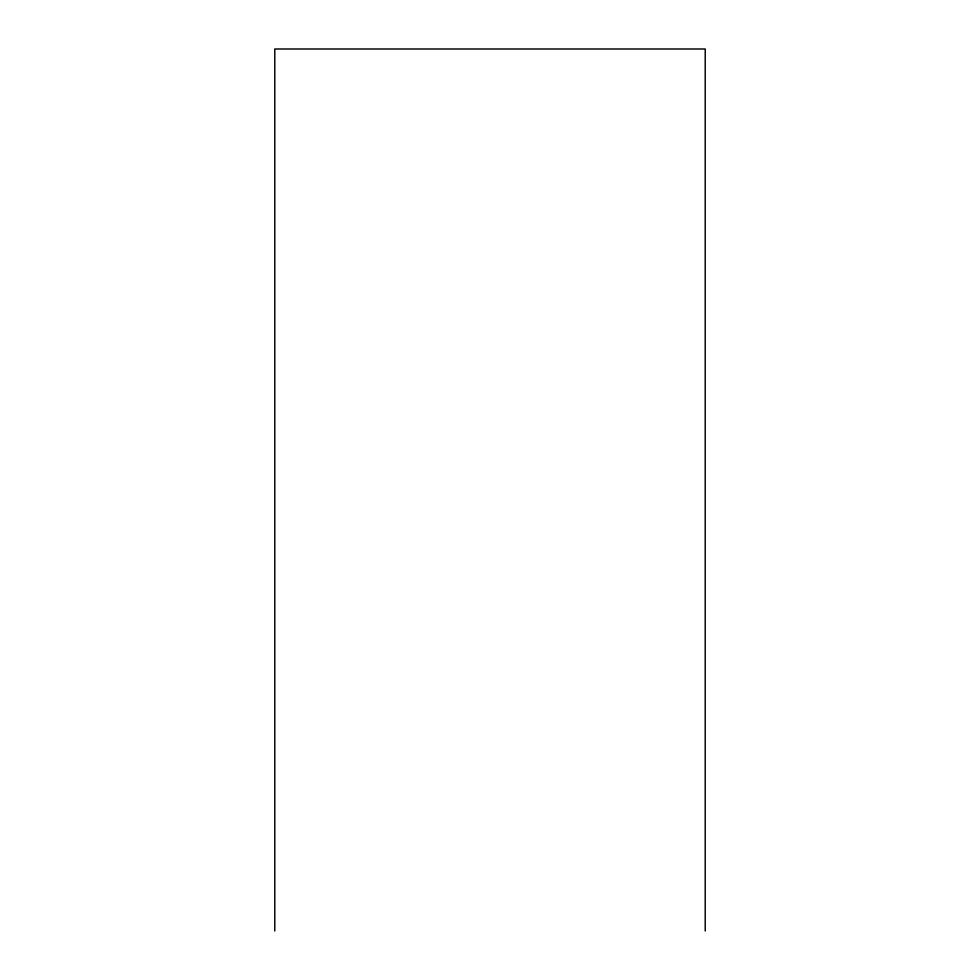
<?xml version="1.0" encoding="UTF-8"?>
<svg xmlns="http://www.w3.org/2000/svg" width="980" height="980" viewBox="0 0 980 980"><rect width="100%" height="100%" fill="white"/><g stroke="black" fill="none" stroke-linecap="round" stroke-linejoin="round"><path stroke-width="1.47" d="M705.22 931L705.22 49L274.78 49L274.78 931"/></g></svg>
